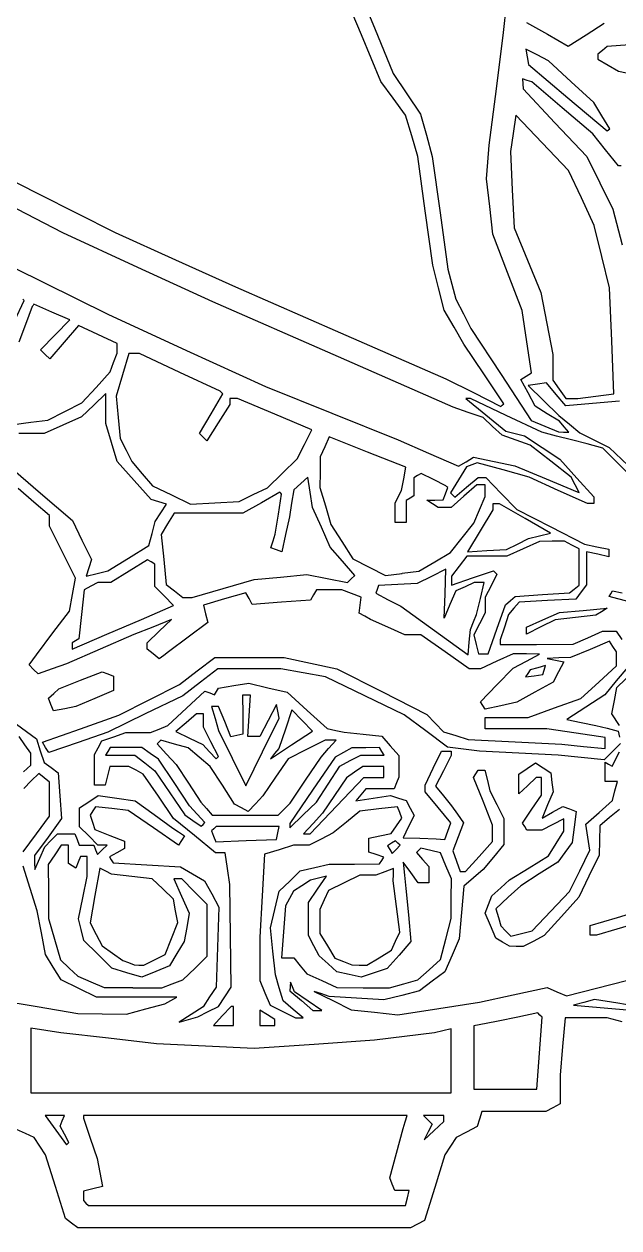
# Model space of a CAD drawing. Extents: x 6 to 570, y 20 to 823.
# Drawn here: x 243.8 to 351.6, y 20.4 to 238.6 of the extents above; entities that cross this region are included whole.
import ezdxf

# ---------------------------------------------------------------- set-up
doc = ezdxf.new("R2010")
doc.units = 0
doc.layers.add('Layer_1', color=7, linetype='CONTINUOUS')

msp = doc.modelspace()

# ---------------------------------------------------------------- linework, layer by layer
at = {"layer": 'Layer_1', "color": 7}
for points in [[(303.866363, 246.268264), (307.267988, 237.972784), (310.669538, 229.677311), (313.152015, 226.004494), (315.634575, 222.331594), (316.693215, 218.494541), (317.751938, 214.657564), (319.16517, 204.452839), (320.578403, 194.248114), (321.3072, 191.530684), (322.03599, 188.813254), (323.394908, 186.149659), (324.753743, 183.486064), (330.209895, 175.130404), (335.666048, 166.774826), (338.134388, 165.749614), (340.60272, 164.724559), (341.536418, 164.692459), (341.538187, 164.681599), (342.471878, 164.649424), (341.631795, 165.661699), (340.791712, 166.673899), (338.602837, 168.026704), (336.413962, 169.379516), (335.10921, 171.802369), (333.804367, 174.225311), (334.778962, 174.827951), (335.75355, 175.430591), (334.89033, 181.069226), (334.027185, 186.707861), (331.390185, 193.642414), (328.753192, 200.576884), (328.15698, 205.574066), (327.560767, 210.571249), (327.805035, 213.632666), (328.049302, 216.694084), (329.36949, 226.898801), (330.689677, 237.103526), (331.754182, 247.073704)], [(232.43433, 214.930631), (246.380738, 207.896119), (260.32722, 200.861606), (271.212285, 195.933371), (282.097268, 191.005211), (301.14612, 182.686271), (320.194965, 174.367331), (325.196963, 171.848291), (330.198968, 169.329326), (330.44886, 169.579226), (330.69876, 169.829119), (327.092955, 175.235216), (323.487233, 180.641389), (321.69594, 183.719599), (319.90473, 186.797726), (318.86658, 190.862906), (317.828348, 194.928004), (316.485263, 204.792596), (315.142095, 214.657106), (314.023913, 218.398871), (312.905655, 222.140629), (310.68384, 225.202046), (308.461943, 228.263464), (304.928618, 236.699231), (301.395368, 245.135081)], [(334.816695, 238.928569), (338.612453, 236.786381), (342.408127, 234.644194), (345.645195, 236.721454), (348.882262, 238.798639)], [(353.464935, 234.868241), (349.45038, 234.550856), (348.600015, 233.870269), (347.74965, 233.189689), (347.74965, 232.739719), (347.74965, 232.289741), (349.620487, 231.196789), (351.491325, 230.103761), (355.573215, 229.278304)], [(351.987878, 212.946596), (351.474428, 212.946596), (349.158518, 215.838866), (346.842608, 218.731144), (341.304578, 223.446851), (335.766465, 228.162641), (334.949603, 228.435034), (334.132748, 228.707426), (334.164848, 227.800331), (334.196948, 226.893236), (339.978285, 220.770401), (345.759705, 214.647566), (348.102458, 209.885419), (350.445278, 205.123189), (352.17036, 198.660221)], [(236.10771, 197.375696), (258.968063, 186.047974), (273.254678, 179.507546), (287.541293, 172.967044), (299.559803, 168.135304), (311.57832, 163.303571), (317.058578, 160.893971), (322.538918, 158.484446), (323.891003, 159.328871), (325.24317, 160.173289), (328.988063, 159.387446), (332.732955, 158.601604), (338.370218, 156.243671), (344.007488, 153.885739), (344.20113, 153.821464), (344.200087, 153.822169), (344.39454, 153.757894), (343.65852, 155.133769), (342.922492, 156.509636), (339.217695, 159.417334), (335.512898, 162.325204), (332.95689, 163.223539), (330.400807, 164.121874), (328.690358, 165.716629), (326.979983, 167.311294), (324.268335, 168.268129), (321.556688, 169.224964), (299.78664, 178.760674), (278.016585, 188.296309), (264.410235, 194.543201), (250.80396, 200.790184), (239.238637, 206.783329)], [(241.958955, 166.084954), (245.020215, 166.475786), (248.081633, 166.867901), (251.186197, 168.425689), (254.290845, 169.983401), (256.829167, 172.793074), (259.367572, 175.602746), (260.01762, 177.312236), (260.667675, 179.021809), (260.667675, 179.881661), (260.667675, 180.741589), (257.176372, 182.376754), (253.685145, 184.012001), (251.072017, 180.977906), (248.458882, 177.943886), (247.62306, 178.779709), (246.787155, 179.615531), (249.427853, 182.319866), (252.068542, 185.024201), (248.8281, 186.457601), (245.587658, 187.891001), (245.424548, 187.664411), (245.26143, 187.437814), (244.066673, 184.213361), (242.871915, 180.988834)], [(242.072572, 184.773821), (243.7995, 188.545954), (243.560055, 188.764511)], [(351.66147, 170.273006), (346.802573, 169.851964), (341.943758, 169.430921), (340.207508, 171.524899), (338.471258, 173.618951), (336.805958, 173.368256), (335.140658, 173.117554), (337.918118, 170.412176), (340.695488, 167.706724), (342.60915, 166.139374), (344.522738, 164.572024), (347.163278, 163.225001), (349.803728, 161.877896), (354.377693, 157.540166)], [(240.960578, 158.612606), (246.75156, 153.633746), (252.542625, 148.655044), (254.28297, 145.125491), (256.023315, 141.596029), (255.548438, 140.100589), (255.073553, 138.605156), (257.020568, 139.071604), (258.966698, 139.537639), (262.692705, 141.821494), (266.418637, 144.105341), (266.986725, 146.298874), (267.554813, 148.492489), (268.572795, 150.046099), (269.590703, 151.599626), (268.220775, 152.034334), (266.850773, 152.469041), (263.76549, 155.900561), (260.680282, 159.332081), (259.653068, 162.791074), (258.625845, 166.249999), (258.625845, 168.981244), (258.625845, 171.712496), (256.414875, 169.572964), (254.203823, 167.433341), (250.818105, 165.937909), (247.432463, 164.442311), (242.85609, 164.442311)], [(353.39973, 157.071709), (348.685148, 161.786374), (345.824445, 162.536059), (342.963668, 163.285744), (340.29525, 163.977581), (337.626758, 164.669411), (331.143705, 167.719339), (324.660653, 170.769266), (324.2613, 170.769266), (323.861948, 170.769266), (327.48543, 167.817926), (331.10883, 164.866594), (332.798078, 164.442334), (334.4874, 164.018074), (337.691685, 161.895656), (340.896045, 159.773149), (343.970805, 156.353284), (347.04564, 152.933411), (347.04564, 152.326751), (347.04564, 151.720099), (346.45023, 151.720099), (345.85482, 151.720099), (340.584683, 154.121741), (335.31462, 156.523384), (330.60189, 157.829351), (325.889235, 159.135311), (324.915765, 158.761676), (323.942378, 158.388041), (322.490423, 156.038621), (321.038378, 153.689209), (321.427283, 153.300304), (321.816188, 152.911399), (323.938043, 154.696826), (326.059905, 156.482246), (326.748525, 156.482246), (327.437138, 156.482246), (330.267863, 153.574624), (333.098513, 150.666836), (339.221348, 147.526999), (345.344183, 144.387161), (347.555153, 143.917901), (349.766205, 143.448641), (349.766205, 142.768061), (349.766205, 142.087481), (347.72526, 142.535846), (345.684315, 142.984211), (345.684315, 139.998806), (345.684315, 137.013401), (344.730855, 135.709369), (343.777313, 134.405411), (338.64795, 134.146676), (333.518588, 133.887139), (332.554448, 132.769039), (331.590383, 131.650774), (330.813375, 129.338239), (330.036368, 127.025704), (330.037868, 126.616714), (330.039368, 126.207724), (336.671235, 126.215749), (343.303095, 126.223774), (345.937365, 127.405271), (348.571628, 128.586769), (349.810575, 128.586769), (351.04953, 128.586769), (352.10865, 127.074784)], [(351.889853, 108.261124), (350.40213, 106.773409), (348.91449, 105.285769), (344.747745, 105.693956), (340.581008, 106.102144), (333.4377, 106.487029), (326.294393, 106.871921), (323.417948, 107.224661), (320.541578, 107.577409), (316.614773, 110.515249), (312.688043, 113.453081), (305.544735, 116.899384), (298.401428, 120.345686), (294.364695, 121.065641), (290.327963, 121.785596), (284.629388, 121.785596), (278.930813, 121.785596), (275.740185, 119.340484), (272.549483, 116.895289), (265.746308, 113.604866), (258.943215, 110.314286), (253.60887, 108.456379), (248.274615, 106.598321), (247.694468, 107.536834), (247.114328, 108.475346), (254.04912, 110.934439), (260.983838, 113.393539), (266.47293, 116.174449), (271.96203, 118.955276), (275.152815, 121.390991), (278.343675, 123.826541), (284.63067, 123.818516), (290.917748, 123.810491), (295.679895, 122.804156), (300.442133, 121.797904), (308.605913, 117.645469), (316.769693, 113.493034), (318.269625, 111.923351), (319.769475, 110.353669), (322.0113, 109.670681), (324.253125, 108.987686), (332.757113, 108.558604), (341.261025, 108.129521), (345.172808, 107.721334), (349.084673, 107.313146), (349.084673, 108.312806), (349.084673, 109.312549), (343.81221, 110.115266), (338.53974, 110.917984), (332.927138, 110.911234), (327.314543, 110.904484), (327.314543, 111.924956), (327.314543, 112.945429), (331.226408, 112.945429), (335.13819, 112.945429), (339.91569, 114.684169), (344.69319, 116.422826), (347.909445, 119.375846), (351.125618, 122.328791), (351.117593, 123.593134), (351.109568, 124.857469), (350.498085, 125.822981), (349.887405, 126.788494), (346.336328, 125.312749), (342.785243, 123.836996), (340.66491, 123.744596), (338.544653, 123.652189), (340.06878, 123.358099), (341.592975, 123.064009), (340.632525, 121.206754), (339.672075, 119.349491), (336.3606, 117.547196), (333.049133, 115.744811), (330.180323, 115.100389), (327.311505, 114.455966), (326.896088, 115.128514), (326.480663, 115.801061), (329.45136, 118.853876), (332.422065, 121.906781), (334.803135, 123.182374), (337.184213, 124.458041), (334.803135, 124.474091), (332.422065, 124.490141), (329.456423, 123.144409), (326.490788, 121.798751), (325.469348, 121.798751), (324.447915, 121.798751), (320.06856, 124.860169), (315.689123, 127.921586), (314.23572, 127.921586), (312.78231, 127.921586), (309.676215, 129.330319), (306.570038, 130.739051), (305.549565, 131.297501), (304.529093, 131.855951), (304.694618, 133.309039), (304.86015, 134.762126), (303.119798, 135.424226), (301.379453, 136.085524), (299.07648, 136.085524), (296.773425, 136.085524), (296.229443, 135.163961), (295.68546, 134.242406), (290.417325, 133.855909), (285.149115, 133.469419), (284.564153, 134.514394), (283.97919, 135.559376), (280.130003, 134.440391), (276.28089, 133.321406), (276.677828, 131.740804), (277.074773, 130.160194), (273.518385, 127.510099), (269.96208, 124.859929), (269.104478, 124.218716), (268.246883, 123.577504), (267.169358, 124.471744), (266.091915, 125.365984), (266.091915, 125.928446), (266.091915, 126.490916), (268.302885, 128.598229), (270.513938, 130.705549), (267.112388, 129.350246), (263.710763, 127.995026), (257.587928, 125.328619), (251.465093, 122.662211), (248.914395, 121.753346), (246.363615, 120.844324), (245.528108, 121.679906), (244.692525, 122.515414), (245.357843, 123.429251), (246.02316, 124.343096), (249.024795, 128.292971), (252.02643, 132.242921), (252.584078, 135.226241), (253.141718, 138.209554), (250.773338, 142.912646), (248.404883, 147.615656), (248.404883, 148.600129), (248.404883, 149.584609), (245.56122, 152.018711), (242.717475, 154.452821)], [(353.023163, 134.050151), (351.407685, 134.455931), (349.792283, 134.861711), (350.11128, 135.378379), (350.430277, 135.895039), (352.146038, 135.567199)], [(353.167688, 122.093591), (351.106418, 119.593031), (349.045223, 117.092389), (345.584535, 114.849926), (342.123848, 112.607531), (344.75442, 112.063549), (347.384985, 111.519566), (349.421273, 111.014951), (351.457553, 110.510344), (351.673703, 109.385734)], [(351.682882, 111.491209), (350.31561, 113.650676), (350.761567, 116.028056), (351.207525, 118.405354), (354.394927, 121.459699)], [(242.397713, 111.771499), (244.209405, 110.428654), (246.02103, 109.085809), (246.733755, 106.943861), (247.44648, 104.802079), (248.72448, 103.867579), (250.00248, 102.933086), (250.302195, 98.789321), (250.601903, 94.645564), (248.141198, 91.293349), (245.680418, 87.941149), (245.704493, 86.671624), (245.728568, 85.402174), (246.630525, 87.472699), (247.532475, 89.543224), (248.6934, 90.704149), (249.854408, 91.865224), (251.43381, 91.865224), (253.013213, 91.865224), (253.404525, 90.844774), (253.795845, 89.824249), (255.12117, 89.824249), (256.44642, 89.824249), (256.758188, 88.973824), (257.069955, 88.123474), (257.971425, 88.973824), (258.872813, 89.824249), (258.0255, 89.824249), (257.178188, 89.824249), (255.508305, 91.494049), (253.838513, 93.163946), (253.838513, 94.880029), (253.838513, 96.596029), (255.521085, 97.698544), (257.20374, 98.800976), (260.577728, 98.336539), (263.951715, 97.872904), (267.338078, 95.379259), (270.72444, 92.885689), (271.802925, 92.205109), (272.881328, 91.524499), (272.334938, 90.675499), (271.78854, 89.826424), (267.23547, 92.970056), (262.682393, 96.113839), (259.709925, 96.448901), (256.737458, 96.783971), (256.264988, 96.019024), (255.792518, 95.254069), (256.20231, 93.963131), (256.612103, 92.672276), (259.307678, 91.593649), (262.003253, 90.515074), (262.003253, 89.852974), (262.003253, 89.190874), (260.623605, 88.452424), (259.243883, 87.713974), (259.584578, 87.163549), (259.925265, 86.613124), (266.023755, 86.265199), (272.122163, 85.917274), (274.299465, 84.638899), (276.47685, 83.360449), (277.791975, 80.979349), (279.107175, 78.598249), (278.84121, 71.351599), (278.575245, 64.104949), (277.395833, 62.304874), (276.216428, 60.504874), (274.042418, 59.124124), (271.868333, 57.743374), (273.569145, 58.222249), (273.586852, 58.214239), (275.287665, 58.693189), (277.152075, 59.641564), (279.016568, 60.589939), (280.155645, 62.328439), (281.294715, 64.066864), (281.174993, 73.369339), (281.055262, 82.671964), (280.64547, 85.563214), (280.23567, 88.454539), (279.354772, 88.454539), (278.47395, 88.454539), (274.669755, 91.553389), (270.865568, 94.652366), (268.130138, 98.680496), (265.394625, 102.708634), (264.093, 103.405286), (262.791458, 104.101939), (261.058905, 104.101939), (259.326353, 104.101939), (258.899685, 102.401126), (258.47301, 100.700306), (257.526225, 100.700306), (256.579515, 100.700306), (256.579515, 103.466276), (256.579515, 106.232314), (257.245635, 107.476646), (257.911755, 108.720979), (260.068643, 109.473079), (262.225463, 110.225179), (264.460695, 110.225179), (266.69601, 110.225179), (268.270995, 110.872009), (269.846055, 111.518846), (273.206865, 114.637151), (276.567675, 117.755456), (277.437008, 117.421999), (278.306415, 117.088534), (278.672018, 117.679924), (279.03762, 118.271321), (281.774978, 118.733344), (284.512418, 119.196176), (287.986365, 118.362761), (291.460388, 117.529346), (295.100175, 114.233224), (298.739888, 110.937011), (300.280485, 110.625251), (301.820993, 110.313484), (305.222625, 109.934224), (308.624168, 109.554956), (310.15488, 107.810996), (311.685585, 106.067194), (311.685585, 104.119774), (311.685585, 102.172444), (311.272575, 101.096284), (310.859573, 100.020206), (308.294408, 100.020206), (305.729243, 100.020206), (304.830908, 98.937784), (303.932648, 97.855519), (307.061565, 98.324779), (310.190475, 98.794039), (311.618978, 98.340851), (313.047473, 97.887664), (313.764218, 96.548111), (314.480963, 95.208484), (313.475355, 93.192529), (312.469665, 91.176664), (315.478935, 91.074589), (318.488205, 90.972589), (319.26039, 90.908089), (320.032568, 90.843589), (320.58861, 92.347894), (321.145448, 93.852161), (318.796035, 96.664249), (316.446615, 99.476254), (316.446615, 100.074071), (316.446615, 100.671896), (317.94285, 103.751471), (319.43901, 106.831129), (320.323928, 106.831129), (321.208845, 106.831129), (321.208845, 106.463914), (321.208845, 106.096706), (319.786133, 103.307921), (318.363338, 100.518979), (319.789748, 98.742881), (321.21624, 96.966694), (322.32687, 95.412124), (323.437493, 93.857629), (322.460978, 91.330264), (321.484538, 88.802914), (322.15869, 86.931964), (322.832843, 85.061164), (323.302905, 85.061164), (323.772968, 85.061164), (326.233185, 87.784339), (328.693493, 90.507664), (328.693493, 91.982929), (328.693493, 93.458359), (326.963828, 97.781869), (325.234088, 102.105454), (325.643078, 102.767554), (326.052075, 103.429661), (326.679623, 103.429661), (327.30717, 103.429661), (327.757148, 101.558824), (328.207118, 99.687904), (329.47122, 97.163801), (330.735323, 94.639774), (330.735323, 92.283769), (330.735323, 89.927764), (328.864478, 87.671164), (326.993558, 85.414489), (325.2234, 83.901439), (323.453243, 82.388389), (323.05389, 77.623489), (322.654538, 72.858739), (321.33339, 69.871939), (320.01216, 66.885289), (317.720355, 65.139289), (315.428475, 63.393364), (312.21816, 62.586514), (309.007853, 61.779589), (304.054388, 62.086564), (299.100915, 62.393464), (297.740228, 62.855539), (296.379623, 63.317539), (299.73417, 61.644589), (303.08871, 59.971639), (307.306073, 59.520064), (311.52336, 59.068489), (318.918488, 60.209689), (326.31354, 61.350739), (332.436375, 62.670589), (338.55921, 63.990514), (340.3284, 63.260089), (342.097598, 62.529664), (347.52723, 63.916114), (352.956945, 65.302339)], [(243.692685, 103.116581), (245.012797, 104.311256), (245.012797, 105.415054), (245.012797, 106.518934), (243.953752, 108.030919), (242.894715, 109.542904)], [(351.65652, 96.284426), (349.872945, 94.818401), (348.089452, 93.352459), (348.049252, 90.666386), (348.009052, 87.980186), (346.148737, 84.177911), (344.288505, 80.375636), (341.169397, 76.906436), (338.050282, 73.437311), (336.131632, 72.445136), (334.212907, 71.452961), (332.988577, 71.476961), (332.978107, 71.467564), (331.753785, 71.491564), (330.499485, 72.220339), (329.245185, 72.949189), (328.292933, 75.228289), (327.34068, 77.507314), (327.944122, 79.070614), (328.547573, 80.633839), (330.150435, 82.090339), (331.75338, 83.546914), (335.293695, 85.701064), (338.83401, 87.855289), (340.225957, 90.107539), (341.61789, 92.359841), (341.61789, 93.487504), (341.61789, 94.615249), (339.610777, 93.577339), (337.603583, 92.539346), (336.249323, 92.539346), (334.89507, 92.539346), (334.503758, 93.172526), (334.112437, 93.806501), (335.8245, 96.329321), (337.536488, 98.852134), (337.536488, 100.457974), (337.536488, 102.063814), (337.070445, 102.063814), (336.604402, 102.063814), (335.029898, 100.584611), (333.455317, 99.105409), (333.455317, 100.886246), (333.455317, 102.667016), (334.954447, 103.717054), (336.453577, 104.767099), (337.845765, 103.848514), (339.237945, 102.929929), (339.446055, 101.206376), (339.654967, 99.482816), (338.659162, 97.099414), (337.663282, 94.716011), (339.52665, 95.785414), (341.389935, 96.854824), (342.612892, 96.385564), (343.83585, 95.916311), (343.457392, 93.096266), (343.078935, 90.276214), (341.78961, 88.516489), (340.500277, 86.756839), (337.147665, 84.617089), (333.795045, 82.477414), (331.535385, 80.374114), (329.275642, 78.270814), (329.737665, 76.731139), (330.199687, 75.191464), (331.089592, 74.252914), (331.97949, 73.314289), (333.90786, 73.788364), (335.836312, 74.262439), (339.241957, 77.844439), (342.647527, 81.426589), (344.487427, 85.184239), (346.32741, 88.941889), (345.946545, 91.290739), (345.565672, 93.639446), (347.991345, 95.769266), (350.417017, 97.898996), (350.854132, 99.641111), (351.291247, 101.383151), (350.197095, 101.383151), (349.10286, 101.383151), (349.10286, 103.124059), (349.10286, 104.864966), (349.715138, 104.486509), (350.327423, 104.108051), (351.688747, 106.719896)], [(243.652132, 88.610989), (246.03321, 91.854739), (248.41437, 95.098481), (248.41437, 98.155481), (248.41437, 101.212474), (247.439377, 102.021701), (246.46446, 102.830764), (245.10249, 101.468801), (243.740527, 100.106831)], [(238.781836, 61.810181), (246.150452, 60.569006), (253.519142, 59.327981), (257.941247, 59.271731), (257.939392, 59.271889), (262.361415, 59.215639), (265.839218, 60.141739), (269.31702, 61.067839), (270.384495, 61.664014), (271.451977, 62.261014), (264.185407, 62.261014), (256.91892, 62.261014), (253.713113, 63.840064), (250.507223, 65.418964), (249.095115, 67.703839), (247.682925, 69.988789), (246.939667, 73.948564), (246.19641, 77.908264), (244.924275, 81.952114), (243.652132, 85.996039)], [(354.882495, 75.657349), (351.187342, 74.570749), (347.492265, 73.484149), (346.935427, 73.484149), (346.37859, 73.484149), (346.37859, 74.368399), (346.37859, 75.252499), (351.310845, 76.724374), (356.2431, 78.196174)], [(352.165741, 57.781001), (349.444531, 58.524251), (345.632544, 58.531751), (341.820564, 58.539251), (341.380231, 53.334251), (340.939899, 48.129251), (340.939899, 45.534626), (340.939899, 42.939926), (339.623971, 42.236051), (338.308044, 41.532176), (332.526466, 41.532176), (326.744971, 41.532176), (326.311066, 40.164101), (325.877161, 38.796026), (323.985436, 37.817726), (322.093704, 36.839501), (321.077971, 35.274026), (320.062239, 33.708626), (318.215424, 27.758201), (316.368609, 21.807776), (315.092941, 21.124826), (313.817349, 20.441801), (283.668661, 20.465801), (283.666223, 20.445514), (253.517617, 20.469514), (252.40458, 21.316564), (251.291542, 22.163614), (249.474697, 27.928039), (247.657852, 33.692389), (246.63987, 35.254039), (245.62197, 36.815764), (244.032202, 37.539739), (242.442435, 38.263714)]]:
    msp.add_lwpolyline(points, dxfattribs=at)
for points in [[(349.69626, 219.485231), (349.943745, 219.676466), (348.481657, 222.042116), (347.01957, 224.407766), (342.916462, 228.206576), (338.81328, 232.005386), (336.76422, 233.064986), (334.71516, 234.124594), (334.93854, 232.710394), (335.16192, 231.296111), (342.305228, 225.294694), (349.448535, 219.293194)], [(343.060695, 170.788931), (344.156295, 170.764856), (347.402925, 171.210004), (350.649555, 171.655151), (350.267888, 181.244786), (349.886213, 190.834414), (348.47571, 196.493216), (347.06529, 202.152019), (344.766975, 207.126379), (342.46866, 212.100814), (337.691003, 217.110934), (332.913345, 222.121136), (332.41998, 218.832161), (331.926615, 215.543186), (332.24883, 208.631291), (332.571045, 201.719479), (335.010615, 195.868879), (337.450185, 190.018279), (338.516303, 184.398446), (339.58233, 178.778614), (339.58233, 176.430566), (339.58233, 174.082511), (340.77291, 172.445179), (341.963408, 170.807921), (343.059008, 170.783846)], [(278.355675, 151.889696), (282.77769, 152.122721), (285.324698, 153.356044), (287.871615, 154.589291), (290.56896, 157.206926), (293.266298, 159.824636), (294.608505, 162.455606), (295.950787, 165.086659), (289.20498, 167.926219), (282.459255, 170.765786), (281.768227, 170.765786), (281.0772, 170.765786), (281.0772, 170.218586), (281.0772, 169.671394), (278.992627, 166.384346), (276.908047, 163.097381), (276.232282, 163.773139), (275.556525, 164.448904), (277.667775, 168.029636), (279.779032, 171.610369), (279.537975, 171.851426), (279.296917, 172.092484), (271.99572, 175.510421), (264.694522, 178.928366), (263.721217, 178.928366), (262.74783, 178.928366), (261.624825, 175.065514), (260.501902, 171.202579), (260.851432, 167.352184), (261.200167, 163.501789), (262.270455, 161.432081), (263.340742, 159.362366), (265.208452, 157.142636), (267.076237, 154.922914), (270.50559, 153.289189), (273.935017, 151.655471)], [(312.31635, 139.095709), (315.32265, 139.475771), (318.204803, 141.164854), (321.086948, 142.853854), (323.20182, 145.524124), (325.316693, 148.194386), (326.32752, 150.613624), (327.338348, 153.032951), (327.338348, 154.075196), (327.338348, 155.117524), (326.577413, 155.117524), (325.816478, 155.117524), (323.491973, 153.076579), (321.167468, 151.035634), (320.000588, 151.043659), (318.833715, 151.051684), (317.813243, 151.711376), (316.79277, 152.371069), (318.25068, 152.379094), (319.70859, 152.387119), (320.137673, 153.504979), (320.566748, 154.622839), (320.380335, 154.779529), (320.193915, 154.935409), (317.962935, 156.070226), (315.731962, 157.205036), (315.071467, 156.796849), (314.410973, 156.388661), (314.410973, 154.768196), (314.410973, 153.147656), (313.730392, 152.727409), (313.049805, 152.307169), (313.049805, 150.306401), (313.049805, 148.305551), (312.029333, 148.305551), (311.00886, 148.305551), (311.00886, 150.051041), (311.00886, 151.796614), (311.59302, 152.942434), (312.17718, 154.088261), (312.576532, 156.201596), (312.975885, 158.314864), (306.039157, 161.069734), (299.10252, 163.824611), (298.28277, 162.017891), (297.463095, 160.211089), (297.430995, 157.443199), (297.39882, 154.675391), (298.395427, 151.320371), (299.392117, 147.965426), (301.369343, 144.848321), (303.346567, 141.731224), (306.325462, 140.218751), (309.304282, 138.706204), (312.310658, 139.086266)], [(273.41313, 134.723989), (274.253213, 134.707939), (279.876098, 136.329686), (285.498983, 137.951516), (290.261213, 138.403894), (295.02336, 138.856279), (298.72422, 138.135521), (302.42508, 137.414764), (303.077543, 138.067219), (303.730005, 138.719681), (301.49139, 141.269411), (299.252775, 143.818991), (297.656183, 147.429049), (296.059665, 151.039031), (295.620945, 153.781774), (295.182218, 156.524516), (293.925593, 155.387291), (292.668968, 154.249984), (292.274438, 151.792256), (291.879908, 149.334446), (291.183255, 146.146391), (290.486603, 142.958254), (289.50333, 143.335909), (288.519975, 143.713571), (288.91692, 144.963281), (289.313857, 146.212841), (289.889183, 149.815031), (290.4645, 153.417056), (290.296568, 153.597049), (290.128627, 153.777034), (286.793693, 151.896229), (283.458758, 150.015431), (277.212022, 150.015431), (270.965205, 150.015431), (269.812868, 148.064479), (268.660462, 146.113609), (269.114453, 141.601429), (269.56764, 137.089414), (271.070708, 135.913946), (272.573775, 134.738554), (273.413858, 134.722504)], [(327.655417, 143.207246), (331.187378, 143.396876), (333.174645, 144.399514), (335.161995, 145.402144), (337.169835, 145.885061), (339.1776, 146.367979), (334.56852, 149.041856), (329.95944, 151.715816), (329.329478, 151.715816), (328.699515, 151.715816), (328.699515, 151.165406), (328.699515, 150.614989), (326.41173, 146.815781), (324.123945, 143.016574)], [(326.997255, 124.504159), (327.869317, 124.504159), (329.441002, 128.956069), (331.012612, 133.407979), (331.906687, 134.149631), (332.80077, 134.891284), (337.723065, 135.226346), (342.645435, 135.561416), (343.4958, 136.238786), (344.346248, 136.916156), (344.346248, 140.210516), (344.346248, 143.504869), (343.03032, 144.208759), (341.714393, 144.912641), (339.45867, 144.896591), (337.20294, 144.880541), (334.237305, 143.534884), (331.27167, 142.189151), (327.653572, 142.189151), (324.035557, 142.189151), (322.625535, 140.396651), (321.215512, 138.604159), (321.215512, 137.780951), (321.215512, 136.957819), (325.035938, 138.247556), (328.85628, 139.537369), (329.168048, 139.225601), (329.479815, 138.913834), (328.409205, 136.843399), (327.338595, 134.773046), (327.338595, 133.344866), (327.338595, 131.916686), (326.303655, 129.915356), (325.268797, 127.914109), (325.697077, 126.207424), (326.125357, 124.500746), (326.997337, 124.500746)], [(258.79659, 128.038609), (265.089532, 130.739081), (267.985987, 132.007684), (270.88236, 133.276204), (269.176485, 134.982079), (267.470602, 136.687954), (267.470602, 138.719659), (267.470602, 140.751446), (266.827792, 141.148384), (266.184975, 141.545321), (262.840635, 139.487501), (259.49622, 137.429689), (258.336172, 137.429689), (257.176125, 137.429689), (255.914917, 136.754726), (254.653792, 136.079771), (254.178915, 131.642966), (253.70403, 127.206079), (253.103797, 126.834851), (252.503572, 126.464426), (252.503572, 125.901161), (252.503572, 125.337889)], [(324.46785, 126.636139), (324.659085, 128.926174), (325.227982, 130.286861), (325.796873, 131.647466), (326.47344, 134.538776), (327.150007, 137.430169), (326.256007, 137.430169), (325.36209, 137.430169), (323.690685, 136.668431), (322.01928, 135.906694), (320.955652, 133.436741), (319.892032, 130.966796), (320.0664, 135.400474), (320.239957, 139.833979), (317.615655, 138.535571), (314.991277, 137.237156), (311.489047, 137.048336), (307.986817, 136.859509), (307.754602, 136.163659), (307.52238, 135.467809), (309.776745, 134.305189), (312.031185, 133.142576), (318.15402, 128.743774), (324.276847, 124.344896)], [(337.432507, 129.378079), (334.814955, 128.083039), (334.814955, 128.716219), (334.814955, 129.349391), (337.813058, 130.675519), (340.811078, 132.001736), (345.126472, 132.381799), (349.441785, 132.761869), (348.421312, 132.129499), (347.40084, 131.497121), (343.72545, 131.084921), (340.05006, 130.672714)], [(336.223695, 120.535159), (337.77666, 120.762559), (338.038605, 121.559651), (338.300558, 122.356744), (336.890453, 121.987931), (335.480355, 121.619111), (335.075378, 120.963439), (334.670408, 120.307766)], [(251.15526, 114.548764), (249.116482, 114.141379), (248.67294, 115.297481), (248.229398, 116.453674), (249.172815, 117.318904), (250.116225, 118.184134), (254.020132, 119.723044), (257.924122, 121.262029), (258.95247, 120.867499), (259.980817, 120.472969), (259.980817, 119.174719), (259.980817, 117.876551), (256.587465, 116.416789), (253.194195, 114.957034)], [(286.99578, 106.730816), (290.031405, 112.865066), (289.767848, 114.092284), (289.504298, 115.319501), (287.996242, 112.428191), (286.488195, 109.536799), (285.418545, 109.536799), (284.348978, 109.536799), (284.582003, 113.279524), (284.81502, 117.022084), (284.105513, 117.022084), (283.396005, 117.022084), (283.42818, 113.468831), (283.46028, 109.915579), (282.356812, 109.693804), (281.253412, 109.472036), (280.151303, 112.226344), (279.049275, 114.980741), (278.411272, 114.980741), (277.773285, 114.980741), (278.404853, 112.777886), (279.03642, 110.575031), (281.50122, 105.586526), (283.966103, 100.598021), (287.001728, 106.732189)], [(278.79126, 105.667279), (279.012232, 105.887441), (277.661835, 108.536171), (276.311512, 111.184736), (276.311512, 112.401514), (276.311512, 113.618284), (275.669497, 113.618284), (275.027483, 113.618284), (273.158895, 112.011079), (271.29039, 110.403716), (273.73944, 109.241666), (276.188573, 108.079451), (277.380113, 106.762796), (278.571578, 105.446149)], [(292.22172, 107.993231), (296.025593, 110.498209), (294.178538, 112.426099), (292.331482, 114.353989), (291.13689, 110.839466), (289.94229, 107.324944), (289.180552, 106.406599), (288.418012, 105.488254)], [(276.216135, 93.574121), (276.543173, 93.901151), (275.163765, 95.429126), (273.784358, 96.957184), (270.967455, 101.169409), (268.15047, 105.381709), (266.636873, 106.441879), (265.123275, 107.502041), (262.25334, 107.502041), (259.38348, 107.502041), (258.96324, 106.821454), (258.543, 106.140874), (261.212618, 106.140874), (263.882325, 106.140874), (265.692413, 104.717036), (267.502508, 103.293191), (270.204585, 99.314239), (272.90667, 95.335196), (274.397925, 94.290701), (275.889263, 93.246199)], [(283.851517, 95.253079), (289.820317, 95.253079), (290.913187, 96.345949), (292.00614, 97.438819), (294.800865, 101.618411), (297.595597, 105.797929), (298.977487, 107.328641), (300.359392, 108.859346), (299.353702, 108.859346), (298.348252, 108.859346), (294.983182, 107.174126), (291.61812, 105.488899), (289.336275, 102.124069), (287.05452, 98.759246), (285.732082, 97.339744), (284.409645, 95.920316), (283.166197, 96.585634), (281.922742, 97.250951), (279.72744, 100.672189), (277.532062, 104.093344), (275.539807, 105.769729), (273.547477, 107.446031), (271.055677, 108.133849), (268.563877, 108.821666), (268.235235, 108.493024), (267.9066, 108.164381), (269.627737, 106.300699), (271.348882, 104.436926), (273.594322, 101.035301), (275.839845, 97.633751), (276.861367, 96.443171), (277.882882, 95.252674)], [(294.377572, 95.293256), (296.796735, 97.637771), (298.889025, 100.897976), (300.981232, 104.158189), (302.89908, 105.149891), (304.816845, 106.141676), (306.931717, 106.141676), (309.046665, 106.141676), (308.626417, 106.822264), (308.206177, 107.502844), (305.695095, 107.478769), (303.184087, 107.454694), (301.673385, 106.615174), (300.162607, 105.775654), (296.06079, 99.764426), (291.95889, 93.753281), (291.95889, 93.351521), (291.95889, 92.949761), (294.378052, 95.294194)], [(295.01661, 91.855039), (295.608007, 91.855039), (300.483772, 96.957424), (305.359545, 102.059786), (307.16289, 102.059786), (308.966227, 102.059786), (308.966227, 103.080259), (308.966227, 104.100731), (307.07667, 104.100731), (305.187105, 104.100731), (303.686932, 103.049966), (302.186835, 101.999201), (300.033885, 98.797976), (297.880927, 95.596826), (296.153032, 93.725906), (294.425062, 91.855039)], [(293.65593, 58.539064), (294.33651, 58.523314), (292.530435, 60.050689), (290.724285, 61.577989), (290.02602, 63.959089), (289.327763, 66.340189), (288.873772, 70.595164), (288.419782, 74.850064), (289.216072, 78.167839), (290.012362, 81.485614), (291.92892, 83.321689), (293.845485, 85.157914), (296.472593, 85.767814), (299.099707, 86.377714), (303.65166, 86.393464), (308.203688, 86.409214), (308.594198, 87.040789), (308.984715, 87.672364), (307.614225, 88.107064), (306.24366, 88.541764), (306.24366, 89.802439), (306.24366, 91.063189), (308.283802, 91.511614), (310.323863, 91.959949), (311.293868, 93.344816), (312.26388, 94.729601), (311.870963, 95.754416), (311.478037, 96.779149), (308.061465, 96.374171), (304.644892, 95.969194), (302.213115, 94.015436), (299.781337, 92.061589), (297.604117, 90.935989), (295.426807, 89.810539), (294.02169, 89.810539), (292.616572, 89.810539), (290.002237, 88.994539), (287.38782, 88.178689), (286.954718, 80.660689), (286.521623, 73.142764), (286.517873, 69.209089), (286.514123, 65.275489), (287.44653, 63.043864), (288.379013, 60.812164), (290.678055, 59.679589), (292.97709, 58.546939), (293.65767, 58.531189)], [(284.040023, 90.638314), (289.56231, 90.834364), (289.789702, 92.024929), (290.017102, 93.215426), (284.297715, 93.215426), (278.578567, 93.215426), (278.171985, 92.808844), (277.76541, 92.402261), (278.141452, 91.422139), (278.517502, 90.441964)], [(263.511015, 63.989014), (268.73913, 63.965014), (270.654323, 64.687339), (272.569515, 65.409739), (274.780485, 67.542364), (276.991537, 69.674989), (276.991537, 74.371789), (276.991537, 79.068514), (274.678432, 81.381664), (272.365417, 83.694739), (271.655107, 83.694739), (270.94479, 83.694739), (272.319217, 80.587564), (273.693637, 77.480389), (273.260542, 74.917939), (272.82744, 72.355489), (271.492635, 70.160539), (270.157822, 67.965589), (267.65421, 66.919564), (265.15068, 65.873464), (262.41348, 66.693514), (259.67637, 67.513639), (257.152425, 70.037464), (254.628563, 72.561364), (254.136008, 74.522614), (253.643445, 76.483864), (254.431703, 80.300239), (255.219953, 84.116839), (255.219953, 85.946689), (255.219953, 87.776614), (254.612498, 87.776614), (254.005028, 87.776614), (253.59684, 86.713039), (253.188653, 85.649389), (252.50325, 86.072839), (251.817848, 86.496289), (251.817848, 88.156939), (251.817848, 89.817589), (251.153333, 89.817589), (250.488818, 89.817589), (249.3393, 88.063189), (248.189783, 86.308639), (248.197358, 81.430114), (248.204858, 76.551439), (249.309938, 72.778189), (250.414943, 69.004939), (251.971845, 67.542364), (253.528665, 66.079789), (255.90492, 65.049364), (258.281175, 64.018789), (263.50929, 63.994789)], [(311.20878, 89.063014), (311.936767, 89.790964), (311.51733, 90.210439), (311.097892, 90.629839), (310.361062, 90.174289), (309.624232, 89.718664), (310.052512, 89.026039), (310.480785, 88.333414)], [(305.224627, 63.980989), (309.986783, 63.972739), (312.5742, 64.691089), (315.1617, 65.409439), (317.19132, 67.238314), (319.22085, 69.067189), (320.208382, 72.808864), (321.195832, 76.550614), (321.203857, 80.144164), (321.211882, 83.737639), (320.236245, 86.072689), (319.260615, 88.407739), (317.483302, 88.853689), (315.70599, 89.299639), (315.288165, 88.881814), (314.870332, 88.463989), (316.000005, 87.215614), (317.129752, 85.967389), (317.129752, 84.490264), (317.129752, 83.013064), (316.16601, 83.013064), (315.202267, 83.013064), (313.847287, 84.873214), (312.492307, 86.733289), (312.726135, 84.362989), (312.959955, 81.992614), (313.426807, 77.178514), (313.893652, 72.364414), (311.735715, 69.906664), (309.577777, 67.448914), (307.228357, 66.673489), (304.878945, 65.898139), (302.670217, 66.364939), (300.46158, 66.831814), (298.866187, 68.289139), (297.270877, 69.746314), (296.31501, 71.583439), (295.359217, 73.420489), (295.359217, 76.420789), (295.359217, 79.421089), (296.982495, 81.813214), (298.605847, 84.205264), (297.152602, 83.837239), (295.69935, 83.469214), (294.141, 82.464139), (292.582732, 81.459214), (291.874027, 80.134939), (291.165315, 78.810514), (290.792482, 74.108389), (290.41965, 69.406189), (291.535822, 69.406189), (292.652077, 69.406189), (293.835982, 67.965589), (295.019812, 66.524914), (297.741097, 65.259289), (300.462382, 63.993514), (305.224537, 63.985264)], [(264.609585, 68.097814), (265.4937, 68.041564), (267.41661, 69.035914), (269.339437, 70.030264), (270.494017, 72.915889), (271.648597, 75.801514), (271.250047, 77.925214), (270.851505, 80.048989), (268.93245, 81.887539), (267.013402, 83.726089), (263.328292, 84.141514), (259.643265, 84.556939), (258.5802, 85.099264), (257.517142, 85.641664), (256.637205, 80.689264), (255.757275, 75.736789), (256.839615, 73.643989), (257.92188, 71.550964), (259.803, 70.233664), (261.68421, 68.916439), (262.704682, 68.533189), (263.725155, 68.149864), (264.609262, 68.093614)], [(304.544287, 68.089789), (305.904893, 68.049289), (308.129843, 69.405739), (310.354718, 70.762339), (311.106008, 72.411439), (311.857305, 74.060614), (311.27394, 78.705964), (310.69059, 83.351239), (310.72269, 84.478264), (310.75479, 85.605214), (309.132563, 84.988114), (307.510418, 84.371014), (306.068415, 84.371014), (304.626653, 84.371014), (301.79529, 83.000389), (298.963838, 81.629689), (298.178798, 79.906939), (297.393758, 78.184114), (297.396758, 76.005139), (297.399758, 73.826164), (298.762125, 71.591539), (300.124493, 69.357064), (301.650945, 68.743189), (303.177315, 68.129239), (304.537913, 68.089489)], [(296.93076, 59.880514), (297.71661, 59.880514), (295.240313, 61.563214), (292.764023, 63.245914), (292.415295, 64.114339), (292.065758, 64.982914), (292.009508, 64.193014), (291.953258, 63.403189), (294.046433, 61.641964), (296.139525, 59.880664), (296.925368, 59.880664)], [(367.727363, 46.276414), (369.133928, 46.276414), (367.550108, 47.385814), (365.966205, 48.495214), (364.939785, 50.957539), (363.913365, 53.419714), (362.586113, 55.288039), (361.258852, 57.156289), (358.41198, 58.820539), (355.5651, 60.484864), (351.362197, 61.158214), (347.159295, 61.831564), (345.239363, 61.314064), (343.319348, 60.796639), (348.191265, 60.384439), (353.063092, 59.972239), (355.75923, 58.596739), (358.455285, 57.221239), (360.266422, 55.069039), (362.077477, 52.916614), (363.155242, 50.787139), (364.23309, 48.657739), (365.276948, 47.467189), (366.320798, 46.276564)], [(279.931298, 57.160939), (281.750632, 57.160939), (281.750632, 58.861714), (281.750632, 60.562489), (281.528857, 60.562489), (281.30709, 60.562489), (279.709283, 58.861714), (278.111483, 57.160939)], [(287.873468, 57.160939), (289.234148, 57.160939), (289.234148, 57.677614), (289.234148, 58.194289), (287.873468, 59.043964), (286.512862, 59.893714), (286.512862, 58.527289), (286.512862, 57.160939)], [(330.99285, 45.595864), (336.694552, 45.595864), (337.182293, 52.105189), (337.670033, 58.614664), (337.26666, 59.017189), (336.863295, 59.420614), (333.287468, 58.671739), (329.711633, 57.922864), (327.50058, 57.488089), (325.28961, 57.053389), (325.28961, 51.324739), (325.28961, 45.596164)], [(283.111477, 44.915239), (321.209167, 44.915239), (321.209167, 50.710939), (321.209167, 56.506564), (319.678455, 56.166664), (318.14775, 55.826764), (312.705173, 55.143739), (307.262685, 54.460789), (296.37762, 53.705464), (285.49263, 52.950139), (276.64851, 53.391289), (267.80439, 53.832439), (259.11888, 54.809989), (250.433377, 55.787539), (247.723665, 56.220664), (245.013862, 56.653714), (245.013862, 50.784214), (245.013862, 44.914564)], [(251.702055, 35.729614), (251.927047, 35.954614), (251.139592, 37.426714), (250.351335, 38.898739), (250.722562, 39.866014), (251.09379, 40.833364), (249.370238, 40.833364), (247.646685, 40.833364), (249.561638, 38.168989), (251.476673, 35.504539)], [(284.166015, 24.505789), (312.886695, 24.505789), (313.242652, 25.866439), (313.59861, 27.227089), (312.280357, 27.227089), (310.962015, 27.227089), (310.520077, 28.379614), (310.07814, 29.532064), (311.289127, 33.992164), (312.500115, 38.452264), (312.852862, 39.642814), (313.20561, 40.833364), (283.872652, 40.833364), (254.539777, 40.833364), (254.539777, 40.599514), (254.539777, 40.365739), (255.79881, 36.687589), (257.057767, 33.009439), (257.527027, 30.478039), (257.996287, 27.946564), (256.268392, 27.512689), (254.540497, 27.078739), (254.540497, 26.245414), (254.540497, 25.412089), (254.993685, 24.958939), (255.446872, 24.505714)], [(318.055425, 38.060614), (319.84848, 39.709864), (319.84848, 40.271539), (319.84848, 40.833214), (318.011632, 40.833214), (316.174785, 40.833214), (316.959022, 40.048939), (317.74326, 39.264739), (317.00241, 37.838314), (316.261567, 36.411814)]]:
    msp.add_lwpolyline(points, close=True, dxfattribs=at)

doc.saveas('drawing.dxf')
